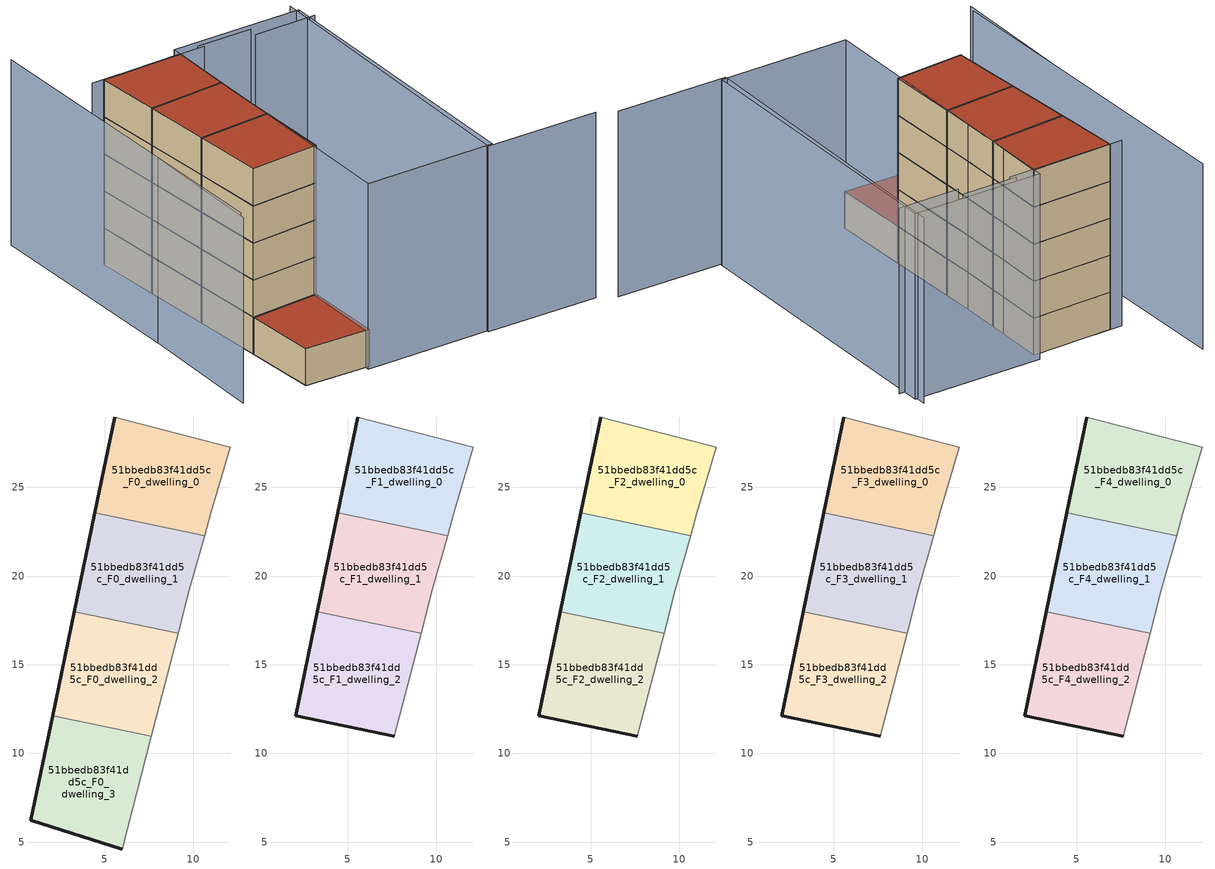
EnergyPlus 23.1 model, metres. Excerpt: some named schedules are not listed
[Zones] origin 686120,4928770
51bbedb83f41dd5c_F0_dwelling_0
 floor ground (EU_floor_Construction): 10.63,22.27 10.99,23.53 12.08,27.27 5.58,28.96 4.45,23.56 z0
 wall outside (EU_wall_Construction): 4.45,23.56 5.58,28.96 z0:3
 wall adiabatic (EU_wall_Construction): 5.58,28.96 12.08,27.27 10.99,23.53 10.63,22.27 z0:3
 wall to 51bbedb83f41dd5c_F0_dwelling_1 (EU_wall_Construction): 10.63,22.27 4.45,23.56 z0:3
51bbedb83f41dd5c_F0_dwelling_1
 floor ground (EU_floor_Construction): 9.14,16.77 9.77,19.22 10.63,22.27 4.45,23.56 3.29,17.99 z0
 wall outside (EU_wall_Construction): 3.29,17.99 4.45,23.56 z0:3
 wall adiabatic (EU_wall_Construction): 10.63,22.27 9.77,19.22 9.14,16.77 z0:3
 wall to 51bbedb83f41dd5c_F0_dwelling_2 (EU_wall_Construction): 9.14,16.77 3.29,17.99 z0:3
51bbedb83f41dd5c_F0_dwelling_2
 floor ground (EU_floor_Construction): 7.64,10.97 9.14,16.77 3.29,17.99 2.06,12.13 z0
 wall outside (EU_wall_Construction): 2.06,12.13 3.29,17.99 z0:3
 wall adiabatic (EU_wall_Construction): 9.14,16.77 7.64,10.97 z0:3
 wall to 51bbedb83f41dd5c_F0_dwelling_3 (EU_wall_Construction): 7.64,10.97 2.06,12.13 z0:3
51bbedb83f41dd5c_F0_dwelling_3
 floor ground (EU_floor_Construction): 5.99,4.62 7.64,10.97 2.06,12.13 0.83,6.24 z0
 wall outside (EU_wall_Construction): 5.99,4.62 0.83,6.24 2.06,12.13 z0:3
 wall adiabatic (EU_wall_Construction): 7.64,10.97 5.99,4.62 z0:3
 roof outside (EU_roof_Construction): 7.64,10.97 5.99,4.62 0.83,6.24 2.06,12.13 z3
51bbedb83f41dd5c_F1_dwelling_0
 floor to 51bbedb83f41dd5c_F0_dwelling_0 (EU_floor_Construction): 10.63,22.27 10.99,23.53 12.08,27.27 5.58,28.96 4.45,23.56 z3
 wall outside (EU_wall_Construction): 4.45,23.56 5.58,28.96 z3:6
 wall adiabatic (EU_wall_Construction): 5.58,28.96 12.08,27.27 10.99,23.53 10.63,22.27 z3:6
 wall to 51bbedb83f41dd5c_F1_dwelling_1 (EU_wall_Construction): 10.63,22.27 4.45,23.56 z3:6
51bbedb83f41dd5c_F1_dwelling_1
 floor to 51bbedb83f41dd5c_F0_dwelling_1 (EU_floor_Construction): 9.14,16.77 9.77,19.22 10.63,22.27 4.45,23.56 3.29,17.99 z3
 wall outside (EU_wall_Construction): 3.29,17.99 4.45,23.56 z3:6
 wall adiabatic (EU_wall_Construction): 10.63,22.27 9.77,19.22 9.14,16.77 z3:6
 wall to 51bbedb83f41dd5c_F1_dwelling_2 (EU_wall_Construction): 9.14,16.77 3.29,17.99 z3:6
51bbedb83f41dd5c_F1_dwelling_2
 floor to 51bbedb83f41dd5c_F0_dwelling_2 (EU_floor_Construction): 7.64,10.97 9.14,16.77 3.29,17.99 2.06,12.13 z3
 wall outside (EU_wall_Construction): 7.64,10.97 2.06,12.13 3.29,17.99 z3:6
 wall adiabatic (EU_wall_Construction): 9.14,16.77 7.64,10.97 z3:6
51bbedb83f41dd5c_F2_dwelling_0
 floor to 51bbedb83f41dd5c_F1_dwelling_0 (EU_floor_Construction): 10.63,22.27 10.99,23.53 12.08,27.27 5.58,28.96 4.45,23.56 z6
 wall outside (EU_wall_Construction): 4.45,23.56 5.58,28.96 z6:9
 wall adiabatic (EU_wall_Construction): 5.58,28.96 12.08,27.27 10.99,23.53 10.63,22.27 z6:9
 wall to 51bbedb83f41dd5c_F2_dwelling_1 (EU_wall_Construction): 10.63,22.27 4.45,23.56 z6:9
51bbedb83f41dd5c_F2_dwelling_1
 floor to 51bbedb83f41dd5c_F1_dwelling_1 (EU_floor_Construction): 9.14,16.77 9.77,19.22 10.63,22.27 4.45,23.56 3.29,17.99 z6
 wall outside (EU_wall_Construction): 3.29,17.99 4.45,23.56 z6:9
 wall adiabatic (EU_wall_Construction): 10.63,22.27 9.77,19.22 9.14,16.77 z6:9
 wall to 51bbedb83f41dd5c_F2_dwelling_2 (EU_wall_Construction): 9.14,16.77 3.29,17.99 z6:9
51bbedb83f41dd5c_F2_dwelling_2
 floor to 51bbedb83f41dd5c_F1_dwelling_2 (EU_floor_Construction): 7.64,10.97 9.14,16.77 3.29,17.99 2.06,12.13 z6
 wall outside (EU_wall_Construction): 7.64,10.97 2.06,12.13 3.29,17.99 z6:9
 wall adiabatic (EU_wall_Construction): 9.14,16.77 7.64,10.97 z6:9
51bbedb83f41dd5c_F3_dwelling_0
 floor to 51bbedb83f41dd5c_F2_dwelling_0 (EU_floor_Construction): 10.63,22.27 10.99,23.53 12.08,27.27 5.58,28.96 4.45,23.56 z9
 wall outside (EU_wall_Construction): 4.45,23.56 5.58,28.96 z9:12
 wall adiabatic (EU_wall_Construction): 5.58,28.96 12.08,27.27 10.99,23.53 10.63,22.27 z9:12
 wall to 51bbedb83f41dd5c_F3_dwelling_1 (EU_wall_Construction): 10.63,22.27 4.45,23.56 z9:12
51bbedb83f41dd5c_F3_dwelling_1
 floor to 51bbedb83f41dd5c_F2_dwelling_1 (EU_floor_Construction): 9.14,16.77 9.77,19.22 10.63,22.27 4.45,23.56 3.29,17.99 z9
 wall outside (EU_wall_Construction): 3.29,17.99 4.45,23.56 z9:12
 wall adiabatic (EU_wall_Construction): 10.63,22.27 9.77,19.22 9.14,16.77 z9:12
 wall to 51bbedb83f41dd5c_F3_dwelling_2 (EU_wall_Construction): 9.14,16.77 3.29,17.99 z9:12
51bbedb83f41dd5c_F3_dwelling_2
 floor to 51bbedb83f41dd5c_F2_dwelling_2 (EU_floor_Construction): 7.64,10.97 9.14,16.77 3.29,17.99 2.06,12.13 z9
 wall outside (EU_wall_Construction): 7.64,10.97 2.06,12.13 3.29,17.99 z9:12
 wall adiabatic (EU_wall_Construction): 9.14,16.77 7.64,10.97 z9:12
51bbedb83f41dd5c_F4_dwelling_0
 floor to 51bbedb83f41dd5c_F3_dwelling_0 (EU_floor_Construction): 10.63,22.27 10.99,23.53 12.08,27.27 5.58,28.96 4.45,23.56 z12
 wall outside (EU_wall_Construction): 4.45,23.56 5.58,28.96 z12:15
 wall adiabatic (EU_wall_Construction): 5.58,28.96 12.08,27.27 10.99,23.53 10.63,22.27 z12:15
 wall to 51bbedb83f41dd5c_F4_dwelling_1 (EU_wall_Construction): 10.63,22.27 4.45,23.56 z12:15
 roof outside (EU_roof_Construction): 12.08,27.27 10.99,23.53 10.63,22.27 4.45,23.56 5.58,28.96 z15
51bbedb83f41dd5c_F4_dwelling_1
 floor to 51bbedb83f41dd5c_F3_dwelling_1 (EU_floor_Construction): 9.14,16.77 9.77,19.22 10.63,22.27 4.45,23.56 3.29,17.99 z12
 wall outside (EU_wall_Construction): 3.29,17.99 4.45,23.56 z12:15
 wall adiabatic (EU_wall_Construction): 10.63,22.27 9.77,19.22 9.14,16.77 z12:15
 wall to 51bbedb83f41dd5c_F4_dwelling_2 (EU_wall_Construction): 9.14,16.77 3.29,17.99 z12:15
 roof outside (EU_roof_Construction): 10.63,22.27 9.77,19.22 9.14,16.77 3.29,17.99 4.45,23.56 z15
51bbedb83f41dd5c_F4_dwelling_2
 floor to 51bbedb83f41dd5c_F3_dwelling_2 (EU_floor_Construction): 7.64,10.97 9.14,16.77 3.29,17.99 2.06,12.13 z12
 wall outside (EU_wall_Construction): 7.64,10.97 2.06,12.13 3.29,17.99 z12:15
 wall adiabatic (EU_wall_Construction): 9.14,16.77 7.64,10.97 z12:15
 roof outside (EU_roof_Construction): 9.14,16.77 7.64,10.97 2.06,12.13 3.29,17.99 z15
shading: -0.98,18.47 -4.02,8 / 3.63,35.9 -3.58,8.62 / 24.24,-1.14 15.4,1.47 / 15.4,1.47 22.6,25.83 / 22.64,23.58 17.71,24.97 / 18.12,25.74 13.73,27 / 14.04,26.65 4.63,29.22 / 5.58,4.42 12.24,27.94 / 12.24,27.94 22.55,25.02 / 22.55,25.02 15.89,1.5 / 15.89,1.5 5.58,4.42 z0:15
[Building]
EU S2 Campaign: North Axis=0; Terrain=City; Solar Distribution=FullExterior
[Site:Location]
Bologna: Latitude=44.5; Longitude=11.25; Time Zone=1; Elevation=37
[SizingPeriod:WeatherFileDays]
AnnualSizingPeriod: Begin Month=1; Begin Day of Month=1; End Month=12; End Day of Month=31; Day of Week for Start Day=Monday; Use Weather File Daylight Saving Period=No; Use Weather File Rain and Snow Indicators=No
[MATERIAL]
EU_InternalMass_Material: Roughness=MediumRough; Thickness=0.1; Conductivity=1; Density=1800; Specific Heat=900; Thermal Absorptance=0.9; Solar Absorptance=0.7; Visible Absorptance=0.7
[MATERIAL:NOMASS] Roughness=MediumRough; Thermal Absorptance=0.9; Solar Absorptance=0.7; Visible Absorptance=0.7
Name | Thermal Resistance
EU_wall_NoMass | 0.905828
EU_roof_NoMass | 0.37593
EU_floor_NoMass | 0.67114
[CONSTRUCTION]
EU_wall_Construction: EU_wall_NoMass
EU_roof_Construction: EU_roof_NoMass
EU_floor_Construction: EU_floor_NoMass
EU_InternalMass_Construction: EU_InternalMass_Material
[ZONE] Type=1; Multiplier=1; Ceiling Height=autocalculate; Floor Area=autocalculate; Part of Total Floor Area=Yes
Name | Volume
51bbedb83f41dd5c_F0_dwelling_0; 51bbedb83f41dd5c_F1_dwelling_0; 51bbedb83f41dd5c_F2_dwelling_0; 51bbedb83f41dd5c_F3_dwelling_0; 51bbedb83f41dd5c_F4_dwelling_0; 51bbedb83f41dd5c_F0_dwelling_3 | 104.661
51bbedb83f41dd5c_F0_dwelling_1 | 104.652
51bbedb83f41dd5c_F1_dwelling_1; 51bbedb83f41dd5c_F2_dwelling_1; 51bbedb83f41dd5c_F3_dwelling_1; 51bbedb83f41dd5c_F4_dwelling_1 | 104.651
51bbedb83f41dd5c_F0_dwelling_2 | 104.655
51bbedb83f41dd5c_F1_dwelling_2; 51bbedb83f41dd5c_F2_dwelling_2; 51bbedb83f41dd5c_F3_dwelling_2; 51bbedb83f41dd5c_F4_dwelling_2 | 104.656
[INTERNALMASS] Construction=EU_InternalMass_Construction
Name | Zone or ZoneList | Surface Area
51bbedb83f41dd5c_F0_dwelling_0_EU_InternalMass | 51bbedb83f41dd5c_F0_dwelling_0 | 34.887
51bbedb83f41dd5c_F0_dwelling_1_EU_InternalMass | 51bbedb83f41dd5c_F0_dwelling_1 | 34.884
51bbedb83f41dd5c_F0_dwelling_2_EU_InternalMass | 51bbedb83f41dd5c_F0_dwelling_2 | 34.8853
51bbedb83f41dd5c_F0_dwelling_3_EU_InternalMass | 51bbedb83f41dd5c_F0_dwelling_3 | 34.887
51bbedb83f41dd5c_F1_dwelling_0_EU_InternalMass | 51bbedb83f41dd5c_F1_dwelling_0 | 46.5155
51bbedb83f41dd5c_F1_dwelling_1_EU_InternalMass | 51bbedb83f41dd5c_F1_dwelling_1 | 46.5184
51bbedb83f41dd5c_F1_dwelling_2_EU_InternalMass | 51bbedb83f41dd5c_F1_dwelling_2 | 46.5155
51bbedb83f41dd5c_F2_dwelling_0_EU_InternalMass | 51bbedb83f41dd5c_F2_dwelling_0 | 46.5155
51bbedb83f41dd5c_F2_dwelling_1_EU_InternalMass | 51bbedb83f41dd5c_F2_dwelling_1 | 46.5184
51bbedb83f41dd5c_F2_dwelling_2_EU_InternalMass | 51bbedb83f41dd5c_F2_dwelling_2 | 46.5155
51bbedb83f41dd5c_F3_dwelling_0_EU_InternalMass | 51bbedb83f41dd5c_F3_dwelling_0 | 46.5155
51bbedb83f41dd5c_F3_dwelling_1_EU_InternalMass | 51bbedb83f41dd5c_F3_dwelling_1 | 46.5184
51bbedb83f41dd5c_F3_dwelling_2_EU_InternalMass | 51bbedb83f41dd5c_F3_dwelling_2 | 46.5155
51bbedb83f41dd5c_F4_dwelling_0_EU_InternalMass | 51bbedb83f41dd5c_F4_dwelling_0 | 46.5155
51bbedb83f41dd5c_F4_dwelling_1_EU_InternalMass | 51bbedb83f41dd5c_F4_dwelling_1 | 46.5184
51bbedb83f41dd5c_F4_dwelling_2_EU_InternalMass | 51bbedb83f41dd5c_F4_dwelling_2 | 46.5155
[OTHEREQUIPMENT] Fuel Type=Electricity; Design Level Calculation Method=Watts/Area; Power per Zone Floor Area=1; Fraction Latent=0; Fraction Radiant=0; Fraction Lost=0; Carbon Dioxide Generation Rate=0; EndUse Subcategory=EU_Step8_InternalGains
Name | Zone or ZoneList or Space or SpaceList | Schedule
EU_Step8_InternalGain_51bbedb83f41dd5c_F0_dwelling_0_f000 | 51bbedb83f41dd5c_F0_dwelling_0 | EU_Step8_GainSchedule_51bbedb83f41dd5c_F0_dwelling_0_f000
EU_Step8_InternalGain_51bbedb83f41dd5c_F0_dwelling_1_f000 | 51bbedb83f41dd5c_F0_dwelling_1 | EU_Step8_GainSchedule_51bbedb83f41dd5c_F0_dwelling_1_f000
EU_Step8_InternalGain_51bbedb83f41dd5c_F0_dwelling_2_f000 | 51bbedb83f41dd5c_F0_dwelling_2 | EU_Step8_GainSchedule_51bbedb83f41dd5c_F0_dwelling_2_f000
EU_Step8_InternalGain_51bbedb83f41dd5c_F0_dwelling_3_f000 | 51bbedb83f41dd5c_F0_dwelling_3 | EU_Step8_GainSchedule_51bbedb83f41dd5c_F0_dwelling_3_f000
EU_Step8_InternalGain_51bbedb83f41dd5c_F1_dwelling_0_f000 | 51bbedb83f41dd5c_F1_dwelling_0 | EU_Step8_GainSchedule_51bbedb83f41dd5c_F1_dwelling_0_f000
EU_Step8_InternalGain_51bbedb83f41dd5c_F1_dwelling_1_f000 | 51bbedb83f41dd5c_F1_dwelling_1 | EU_Step8_GainSchedule_51bbedb83f41dd5c_F1_dwelling_1_f000
EU_Step8_InternalGain_51bbedb83f41dd5c_F1_dwelling_2_f000 | 51bbedb83f41dd5c_F1_dwelling_2 | EU_Step8_GainSchedule_51bbedb83f41dd5c_F1_dwelling_2_f000
EU_Step8_InternalGain_51bbedb83f41dd5c_F2_dwelling_0_f000 | 51bbedb83f41dd5c_F2_dwelling_0 | EU_Step8_GainSchedule_51bbedb83f41dd5c_F2_dwelling_0_f000
EU_Step8_InternalGain_51bbedb83f41dd5c_F2_dwelling_1_f000 | 51bbedb83f41dd5c_F2_dwelling_1 | EU_Step8_GainSchedule_51bbedb83f41dd5c_F2_dwelling_1_f000
EU_Step8_InternalGain_51bbedb83f41dd5c_F2_dwelling_2_f000 | 51bbedb83f41dd5c_F2_dwelling_2 | EU_Step8_GainSchedule_51bbedb83f41dd5c_F2_dwelling_2_f000
EU_Step8_InternalGain_51bbedb83f41dd5c_F3_dwelling_0_f000 | 51bbedb83f41dd5c_F3_dwelling_0 | EU_Step8_GainSchedule_51bbedb83f41dd5c_F3_dwelling_0_f000
EU_Step8_InternalGain_51bbedb83f41dd5c_F3_dwelling_1_f000 | 51bbedb83f41dd5c_F3_dwelling_1 | EU_Step8_GainSchedule_51bbedb83f41dd5c_F3_dwelling_1_f000
EU_Step8_InternalGain_51bbedb83f41dd5c_F3_dwelling_2_f000 | 51bbedb83f41dd5c_F3_dwelling_2 | EU_Step8_GainSchedule_51bbedb83f41dd5c_F3_dwelling_2_f000
EU_Step8_InternalGain_51bbedb83f41dd5c_F4_dwelling_0_f000 | 51bbedb83f41dd5c_F4_dwelling_0 | EU_Step8_GainSchedule_51bbedb83f41dd5c_F4_dwelling_0_f000
EU_Step8_InternalGain_51bbedb83f41dd5c_F4_dwelling_1_f000 | 51bbedb83f41dd5c_F4_dwelling_1 | EU_Step8_GainSchedule_51bbedb83f41dd5c_F4_dwelling_1_f000
EU_Step8_InternalGain_51bbedb83f41dd5c_F4_dwelling_2_f000 | 51bbedb83f41dd5c_F4_dwelling_2 | EU_Step8_GainSchedule_51bbedb83f41dd5c_F4_dwelling_2_f000
[ZONEVENTILATION:DESIGNFLOWRATE] Schedule=EU_AlwaysOn; Design Flow Rate Calculation Method=AirChanges/Hour; Air Changes per Hour=0.73129; Ventilation Type=Natural; Fan Pressure Rise=0; Fan Total Efficiency=1; Constant Term Coefficient=1; Temperature Term Coefficient=0; Velocity Term Coefficient=0; Velocity Squared Term Coefficient=0; Minimum Indoor Temperature=-100; Maximum Indoor Temperature=100; Delta Temperature=-100; Minimum Outdoor Temperature=-100; Maximum Outdoor Temperature=100; Maximum Wind Speed=40
Name | Zone or ZoneList or Space or SpaceList
EU_ConstantAir_51bbedb83f41dd5c_F0_dwelling_0 | 51bbedb83f41dd5c_F0_dwelling_0
EU_ConstantAir_51bbedb83f41dd5c_F0_dwelling_1 | 51bbedb83f41dd5c_F0_dwelling_1
EU_ConstantAir_51bbedb83f41dd5c_F0_dwelling_2 | 51bbedb83f41dd5c_F0_dwelling_2
EU_ConstantAir_51bbedb83f41dd5c_F0_dwelling_3 | 51bbedb83f41dd5c_F0_dwelling_3
EU_ConstantAir_51bbedb83f41dd5c_F1_dwelling_0 | 51bbedb83f41dd5c_F1_dwelling_0
EU_ConstantAir_51bbedb83f41dd5c_F1_dwelling_1 | 51bbedb83f41dd5c_F1_dwelling_1
EU_ConstantAir_51bbedb83f41dd5c_F1_dwelling_2 | 51bbedb83f41dd5c_F1_dwelling_2
EU_ConstantAir_51bbedb83f41dd5c_F2_dwelling_0 | 51bbedb83f41dd5c_F2_dwelling_0
EU_ConstantAir_51bbedb83f41dd5c_F2_dwelling_1 | 51bbedb83f41dd5c_F2_dwelling_1
EU_ConstantAir_51bbedb83f41dd5c_F2_dwelling_2 | 51bbedb83f41dd5c_F2_dwelling_2
EU_ConstantAir_51bbedb83f41dd5c_F3_dwelling_0 | 51bbedb83f41dd5c_F3_dwelling_0
EU_ConstantAir_51bbedb83f41dd5c_F3_dwelling_1 | 51bbedb83f41dd5c_F3_dwelling_1
EU_ConstantAir_51bbedb83f41dd5c_F3_dwelling_2 | 51bbedb83f41dd5c_F3_dwelling_2
EU_ConstantAir_51bbedb83f41dd5c_F4_dwelling_0 | 51bbedb83f41dd5c_F4_dwelling_0
EU_ConstantAir_51bbedb83f41dd5c_F4_dwelling_1 | 51bbedb83f41dd5c_F4_dwelling_1
EU_ConstantAir_51bbedb83f41dd5c_F4_dwelling_2 | 51bbedb83f41dd5c_F4_dwelling_2
[HVACTEMPLATE:THERMOSTAT] Constant Heating Setpoint=20; Constant Cooling Setpoint=50
EU_HeatOnly_51bbedb83f41dd5c_F0_dwelling_0; EU_HeatOnly_51bbedb83f41dd5c_F0_dwelling_1; EU_HeatOnly_51bbedb83f41dd5c_F0_dwelling_2; EU_HeatOnly_51bbedb83f41dd5c_F0_dwelling_3; EU_HeatOnly_51bbedb83f41dd5c_F1_dwelling_0; EU_HeatOnly_51bbedb83f41dd5c_F1_dwelling_1; EU_HeatOnly_51bbedb83f41dd5c_F1_dwelling_2; EU_HeatOnly_51bbedb83f41dd5c_F2_dwelling_0; EU_HeatOnly_51bbedb83f41dd5c_F2_dwelling_1; EU_HeatOnly_51bbedb83f41dd5c_F2_dwelling_2; EU_HeatOnly_51bbedb83f41dd5c_F3_dwelling_0; EU_HeatOnly_51bbedb83f41dd5c_F3_dwelling_1; EU_HeatOnly_51bbedb83f41dd5c_F3_dwelling_2; EU_HeatOnly_51bbedb83f41dd5c_F4_dwelling_0; EU_HeatOnly_51bbedb83f41dd5c_F4_dwelling_1; EU_HeatOnly_51bbedb83f41dd5c_F4_dwelling_2
[HVACTEMPLATE:ZONE:IDEALLOADSAIRSYSTEM] System Availability Schedule=EU_AlwaysOn; Maximum Heating Supply Air Temperature=50; Minimum Cooling Supply Air Temperature=13; Maximum Heating Supply Air Humidity Ratio=0.0156; Minimum Cooling Supply Air Humidity Ratio=0.0077; Heating Limit=NoLimit; Cooling Limit=NoLimit; Heating Availability Schedule=EU_AlwaysOn; Cooling Availability Schedule=EU_CoolingOff; Dehumidification Control Type=ConstantSensibleHeatRatio; Cooling Sensible Heat Ratio=0.7; Dehumidification Setpoint=60; Humidification Control Type=None; Humidification Setpoint=30; Outdoor Air Method=None; Outdoor Air Flow Rate per Person=0.00944; Outdoor Air Flow Rate per Zone Floor Area=0; Outdoor Air Flow Rate per Zone=0; Demand Controlled Ventilation Type=None; Outdoor Air Economizer Type=NoEconomizer; Heat Recovery Type=None; Sensible Heat Recovery Effectiveness=0.7; Latent Heat Recovery Effectiveness=0.65
Name | Template Thermostat
51bbedb83f41dd5c_F0_dwelling_0 | EU_HeatOnly_51bbedb83f41dd5c_F0_dwelling_0
51bbedb83f41dd5c_F0_dwelling_1 | EU_HeatOnly_51bbedb83f41dd5c_F0_dwelling_1
51bbedb83f41dd5c_F0_dwelling_2 | EU_HeatOnly_51bbedb83f41dd5c_F0_dwelling_2
51bbedb83f41dd5c_F0_dwelling_3 | EU_HeatOnly_51bbedb83f41dd5c_F0_dwelling_3
51bbedb83f41dd5c_F1_dwelling_0 | EU_HeatOnly_51bbedb83f41dd5c_F1_dwelling_0
51bbedb83f41dd5c_F1_dwelling_1 | EU_HeatOnly_51bbedb83f41dd5c_F1_dwelling_1
51bbedb83f41dd5c_F1_dwelling_2 | EU_HeatOnly_51bbedb83f41dd5c_F1_dwelling_2
51bbedb83f41dd5c_F2_dwelling_0 | EU_HeatOnly_51bbedb83f41dd5c_F2_dwelling_0
51bbedb83f41dd5c_F2_dwelling_1 | EU_HeatOnly_51bbedb83f41dd5c_F2_dwelling_1
51bbedb83f41dd5c_F2_dwelling_2 | EU_HeatOnly_51bbedb83f41dd5c_F2_dwelling_2
51bbedb83f41dd5c_F3_dwelling_0 | EU_HeatOnly_51bbedb83f41dd5c_F3_dwelling_0
51bbedb83f41dd5c_F3_dwelling_1 | EU_HeatOnly_51bbedb83f41dd5c_F3_dwelling_1
51bbedb83f41dd5c_F3_dwelling_2 | EU_HeatOnly_51bbedb83f41dd5c_F3_dwelling_2
51bbedb83f41dd5c_F4_dwelling_0 | EU_HeatOnly_51bbedb83f41dd5c_F4_dwelling_0
51bbedb83f41dd5c_F4_dwelling_1 | EU_HeatOnly_51bbedb83f41dd5c_F4_dwelling_1
51bbedb83f41dd5c_F4_dwelling_2 | EU_HeatOnly_51bbedb83f41dd5c_F4_dwelling_2
[SIZING:ZONE] Zone Cooling Design Supply Air Temperature Input Method=SupplyAirTemperature; Zone Cooling Design Supply Air Temperature=13; Zone Heating Design Supply Air Temperature Input Method=SupplyAirTemperature; Zone Heating Design Supply Air Temperature=50; Zone Cooling Design Supply Air Humidity Ratio=0.008; Zone Heating Design Supply Air Humidity Ratio=0.008; Cooling Design Air Flow Method=DesignDay; Cooling Design Air Flow Rate=0; Cooling Minimum Air Flow per Zone Floor Area=0.000762; Cooling Minimum Air Flow=0; Cooling Minimum Air Flow Fraction=0.2; Heating Design Air Flow Method=DesignDay; Heating Design Air Flow Rate=0; Heating Maximum Air Flow per Zone Floor Area=0.002032; Heating Maximum Air Flow=0.141576; Heating Maximum Air Flow Fraction=0.3; Account for Dedicated Outdoor Air System=No; Dedicated Outdoor Air System Control Strategy=NeutralSupplyAir; Dedicated Outdoor Air Low Setpoint Temperature for Design=autosize; Dedicated Outdoor Air High Setpoint Temperature for Design=autosize; Zone Load Sizing Method=Sensible Load Only No Latent Load; Zone Latent Cooling Design Supply Air Humidity Ratio Input Method=HumidityRatioDifference; Zone Cooling Design Supply Air Humidity Ratio Difference=0.005; Zone Latent Heating Design Supply Air Humidity Ratio Input Method=HumidityRatioDifference; Zone Humidification Design Supply Air Humidity Ratio Difference=0.005
51bbedb83f41dd5c_F0_dwelling_0; 51bbedb83f41dd5c_F0_dwelling_1; 51bbedb83f41dd5c_F0_dwelling_2; 51bbedb83f41dd5c_F0_dwelling_3; 51bbedb83f41dd5c_F1_dwelling_0; 51bbedb83f41dd5c_F1_dwelling_1; 51bbedb83f41dd5c_F1_dwelling_2; 51bbedb83f41dd5c_F2_dwelling_0; 51bbedb83f41dd5c_F2_dwelling_1; 51bbedb83f41dd5c_F2_dwelling_2; 51bbedb83f41dd5c_F3_dwelling_0; 51bbedb83f41dd5c_F3_dwelling_1; 51bbedb83f41dd5c_F3_dwelling_2; 51bbedb83f41dd5c_F4_dwelling_0; 51bbedb83f41dd5c_F4_dwelling_1; 51bbedb83f41dd5c_F4_dwelling_2
